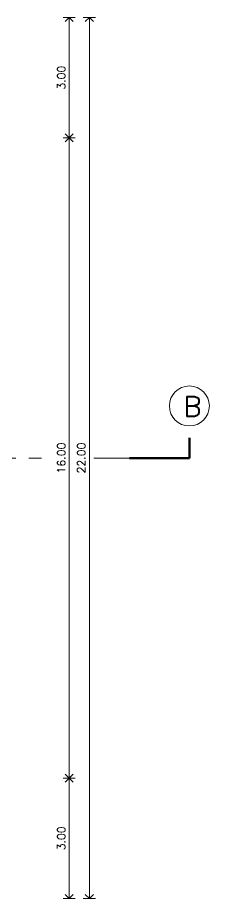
# Model space of a CAD drawing. Extents: x 952 to 1351, y -109 to 188.
# Drawn here: x 1267.89 to 1272.69, y 60.28 to 82.28 of the extents above; entities that cross this region are included whole.
import ezdxf

# ---------------------------------------------------------------- set-up
doc = ezdxf.new("R2010")
doc.units = 0
doc.header["$LTSCALE"] = 0.5
doc.linetypes.add('CENTER', pattern=[50.8, 31.75, -6.35, 6.35, -6.35])
doc.layers.get('0').update_dxf_attribs({"linetype": 'CONTINUOUS'})
doc.layers.get('Defpoints').update_dxf_attribs({"linetype": 'CONTINUOUS'})
for name, color, linetype, lineweight in [('Acotaciones', 9, 'CONTINUOUS', 9), ('Detalles 01', 8, 'CONTINUOUS', 9), ('Punta 02', 11, 'CONTINUOUS', 20), ('Punta 05', 52, 'CONTINUOUS', 50)]:
    doc.layers.add(name, color=color, linetype=linetype, lineweight=lineweight)
doc.styles.add('Texto 2 mm', font='simplex.shx', dxfattribs={"height": 0.2})
doc.styles.add('Texto 5 mm', font='simplex.shx', dxfattribs={"height": 0.5})
doc.dimstyles.new('Primera línea', dxfattribs={"dimscale": 0, "dimtxt": 0.2, "dimasz": 0.2, "dimexe": 0.15, "dimexo": 0, "dimgap": 0.1, "dimtad": 1, "dimzin": 4, "dimdsep": 46, "dimtxsty": 'Texto 2 mm', "dimblk": 'OPEN90', "dimcen": 2.5, "dimclrd": 256, "dimclre": 256, "dimclrt": 256, "dimadec": 0, "dimazin": 0, "dimtfac": 1, "dimtmove": 2, "dimatfit": 3, "dimldrblk": 'OPEN90', "dimfxl": 1, "dimtolj": 1, "dimtzin": 0, "dimlwd": -1, "dimlwe": -1, "dimarcsym": 0})
doc.dimstyles.new('Segunda línea', dxfattribs={"dimscale": 0, "dimtxt": 0.2, "dimasz": 0.2, "dimexe": 0.15, "dimexo": 0.5, "dimgap": 0.1, "dimtad": 1, "dimzin": 4, "dimdsep": 46, "dimtxsty": 'Texto 2 mm', "dimblk": 'OPEN90', "dimcen": 2.5, "dimclrd": 256, "dimclre": 256, "dimclrt": 256, "dimadec": 0, "dimazin": 0, "dimtfac": 1, "dimtmove": 2, "dimatfit": 3, "dimldrblk": 'OPEN90', "dimfxl": 1, "dimtolj": 1, "dimtzin": 0, "dimlwd": -1, "dimlwe": -1, "dimarcsym": 0})

# ---------------------------------------------------------------- blocks, each defined once
blk = doc.blocks.new('_Open90')
at = {"color": 0, "linetype": 'ByBlock', "lineweight": -2}
for p, q in [((0, 0), (-1, 0)), ((-0.5, 0.5), (0, 0)), ((0, 0), (-0.5, -0.5))]:
    blk.add_line(p, q, dxfattribs=at)
blk = doc.blocks.new('*D76')
at = {"layer": 'Acotaciones', "transparency": 16777216}
for p, q in [((1269.036, 63.28), (1269.336, 63.28)), ((1269.186, 60.48), (1269.186, 63.08)), ((1269.036, 60.28), (1269.336, 60.28))]:
    blk.add_line(p, q, dxfattribs=at)
at = {"layer": 'Defpoints', "color": 0, "transparency": 16777216}
for p in [(1269.036, 63.28), (1269.186, 63.28), (1269.036, 60.28)]:
    blk.add_point(p, dxfattribs=at)
at = {"layer": 'Acotaciones', "transparency": 16777216, "xscale": 0.2, "yscale": 0.2, "zscale": 0.2}
for p, rotation in [((1269.186, 63.28), 90), ((1269.186, 60.28), 270)]:
    blk.add_blockref('_Open90', p, dxfattribs=dict(at, rotation=rotation))
at = {"layer": 'Acotaciones', "transparency": 16777216, "insert": (1268.986, 61.78), "char_height": 0.2, "attachment_point": 5, "rotation": 90, "style": 'Texto 2 mm'}
blk.add_mtext('\\A1;3.00', dxfattribs=at)
blk = doc.blocks.new('*D77')
at = {"layer": 'Acotaciones', "transparency": 16777216}
for p, q in [((1269.036, 79.28), (1269.336, 79.28)), ((1269.186, 63.48), (1269.186, 79.08)), ((1269.036, 63.28), (1269.336, 63.28))]:
    blk.add_line(p, q, dxfattribs=at)
at = {"layer": 'Defpoints', "color": 0, "transparency": 16777216}
for p in [(1269.036, 79.28), (1269.186, 79.28), (1269.036, 63.28)]:
    blk.add_point(p, dxfattribs=at)
at = {"layer": 'Acotaciones', "transparency": 16777216, "xscale": 0.2, "yscale": 0.2, "zscale": 0.2}
for p, rotation in [((1269.186, 79.28), 90), ((1269.186, 63.28), 270)]:
    blk.add_blockref('_Open90', p, dxfattribs=dict(at, rotation=rotation))
at = {"layer": 'Acotaciones', "transparency": 16777216, "insert": (1268.986, 71.28), "char_height": 0.2, "attachment_point": 5, "rotation": 90, "style": 'Texto 2 mm'}
blk.add_mtext('\\A1;16.00', dxfattribs=at)
blk = doc.blocks.new('*D78')
at = {"layer": 'Acotaciones', "transparency": 16777216}
for p, q in [((1269.036, 82.28), (1269.336, 82.28)), ((1269.186, 79.48), (1269.186, 82.08)), ((1269.036, 79.28), (1269.336, 79.28))]:
    blk.add_line(p, q, dxfattribs=at)
at = {"layer": 'Defpoints', "color": 0, "transparency": 16777216}
for p in [(1269.036, 82.28), (1269.186, 82.28), (1269.036, 79.28)]:
    blk.add_point(p, dxfattribs=at)
at = {"layer": 'Acotaciones', "transparency": 16777216, "xscale": 0.2, "yscale": 0.2, "zscale": 0.2}
for p, rotation in [((1269.186, 82.28), 90), ((1269.186, 79.28), 270)]:
    blk.add_blockref('_Open90', p, dxfattribs=dict(at, rotation=rotation))
at = {"layer": 'Acotaciones', "transparency": 16777216, "insert": (1268.986, 80.78), "char_height": 0.2, "attachment_point": 5, "rotation": 90, "style": 'Texto 2 mm'}
blk.add_mtext('\\A1;3.00', dxfattribs=at)
blk = doc.blocks.new('*D79')
at = {"layer": 'Acotaciones', "transparency": 16777216}
for p, q in [((1269.536, 82.28), (1269.836, 82.28)), ((1269.686, 60.48), (1269.686, 82.08)), ((1269.536, 60.28), (1269.836, 60.28))]:
    blk.add_line(p, q, dxfattribs=at)
at = {"layer": 'Defpoints', "color": 0, "transparency": 16777216}
for p in [(1269.036, 82.28), (1269.686, 82.28), (1269.036, 60.28)]:
    blk.add_point(p, dxfattribs=at)
at = {"layer": 'Acotaciones', "transparency": 16777216, "xscale": 0.2, "yscale": 0.2, "zscale": 0.2}
for p, rotation in [((1269.686, 82.28), 90), ((1269.686, 60.28), 270)]:
    blk.add_blockref('_Open90', p, dxfattribs=dict(at, rotation=rotation))
at = {"layer": 'Acotaciones', "transparency": 16777216, "insert": (1269.486, 71.28), "char_height": 0.2, "attachment_point": 5, "rotation": 90, "style": 'Texto 2 mm'}
blk.add_mtext('\\A1;22.00', dxfattribs=at)

msp = doc.modelspace()

# ---------------------------------------------------------------- linework, layer by layer
at = {"layer": 'Detalles 01', "linetype": 'CENTER', "ltscale": 0.1}
for p, q in [((1261.186, 71.28), (1268.707, 71.28)), ((1269.799, 71.28), (1270.686, 71.28))]:
    msp.add_line(p, q, dxfattribs=at)
at = {"layer": 'Punta 02'}
msp.add_circle((1272.186, 72.58), 0.5, dxfattribs=at)
at = {"layer": 'Punta 05'}
for p, q in [((1272.186, 71.28), (1272.186, 71.78)), ((1270.686, 71.28), (1272.186, 71.28))]:
    msp.add_line(p, q, dxfattribs=at)

# ---------------------------------------------------------------- texts
at = {"layer": 'Punta 05', "insert": (1272.038, 72.819), "char_height": 0.5, "width": 0.3999, "attachment_point": 1, "style": 'Texto 5 mm'}
msp.add_mtext('B', dxfattribs=at)

# ---------------------------------------------------------------- dimensions: what is measured, and where the dimension line sits
at = {"layer": 'Acotaciones'}
for base, p1, p2, dimstyle, picture, middle in [((1269.186, 82.28), (1269.036, 79.28), (1269.036, 82.28), 'Primera línea', '*D78', (1268.986, 80.78)), ((1269.686, 82.28), (1269.036, 60.28), (1269.036, 82.28), 'Segunda línea', '*D79', (1269.486, 71.28)), ((1269.186, 79.28), (1269.036, 63.28), (1269.036, 79.28), 'Primera línea', '*D77', (1268.986, 71.28)), ((1269.186, 63.28), (1269.036, 60.28), (1269.036, 63.28), 'Primera línea', '*D76', (1268.986, 61.78))]:
    dim = msp.add_linear_dim(base=base, p1=p1, p2=p2, angle=90, dimstyle=dimstyle, override={"dimscale": 1}, dxfattribs=at)
    dim.commit()
    dim.dimension.update_dxf_attribs({"geometry": picture, "text_midpoint": middle})

doc.saveas('drawing.dxf')
